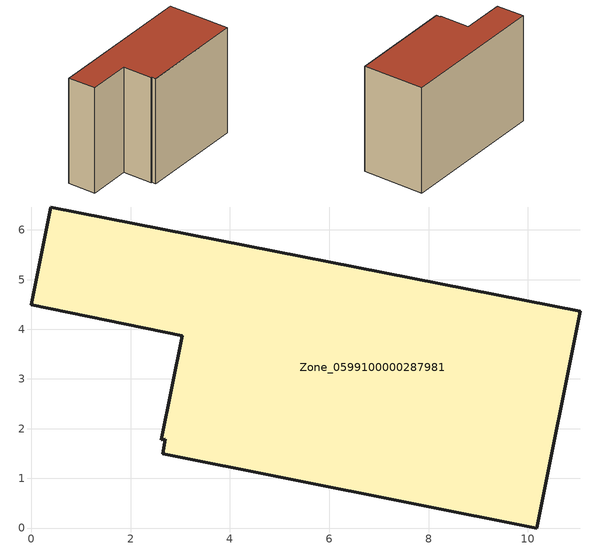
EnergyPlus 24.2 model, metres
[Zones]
Zone_0599100000287981
 floor ground (C_G): 2.62,1.78 3.04,3.87 0,4.49 0.39,6.46 11.05,4.36 10.18,0 2.65,1.49 2.7,1.78 z0
 wall outside (C_F): 11.05,4.36 0.39,6.46 0,4.49 3.04,3.87 2.62,1.78 2.7,1.78 2.65,1.49 10.18,0 11.05,4.36 z0:7.72
 roof outside (C_R): 3.04,3.87 2.62,1.78 2.7,1.78 2.65,1.49 10.18,0 11.05,4.36 0.39,6.46 0,4.49 z7.72
[BUILDING]
Pand.0599100000287981: North Axis=0; Terrain=City; Loads Convergence Tolerance Value=0.04; Temperature Convergence Tolerance Value=0.4; Solar Distribution=FullExterior; Maximum Number of Warmup Days=25; Minimum Number of Warmup Days=1
[Site:Location]
Rotterdam.The.Hague.AP_ZH_NLD Design_Conditions: Latitude=51.96; Longitude=4.45; Time Zone=1; Elevation=-4.5
[SITE:GROUNDTEMPERATURE:BUILDINGSURFACE]
18, 18, 18, 18, 18, 18, 18, 18, 18, 18, 18, 18
[MATERIAL] Thermal Absorptance=0.9; Solar Absorptance=0.7; Visible Absorptance=0.7
Name | Roughness | Thickness | Conductivity | Density | Specific Heat
G.TI.1946 | MediumSmooth | 0.15 | 1 | 540 | 1210
F.TI.1946 | Rough | 0.3 | 0.857143 | 1920 | 840
R.TI.1946 | MediumRough | 0.2 | 0.1 | 1500 | 1000
[CONSTRUCTION]
C_G: G.TI.1946
C_F: F.TI.1946
C_R: R.TI.1946
[ZONE]
Zone_0599100000287981: Type=1; Multiplier=1; Ceiling Height=Autocalculate; Volume=Autocalculate; Floor Area=autocalculate; Part of Total Floor Area=Yes
[ZONEINFILTRATION:DESIGNFLOWRATE]
Infil_Zone_0599100000287981: Zone or ZoneList or Space or SpaceList=Zone_0599100000287981; Schedule=AlwaysOn; Design Flow Rate Calculation Method=Flow/Area; Flow Rate per Floor Area=0.003; Constant Term Coefficient=1; Temperature Term Coefficient=0; Velocity Term Coefficient=0; Velocity Squared Term Coefficient=0
[HVACTEMPLATE:ZONE:IDEALLOADSAIRSYSTEM]
Zone_0599100000287981: Maximum Heating Supply Air Temperature=50; Minimum Cooling Supply Air Temperature=13; Maximum Heating Supply Air Humidity Ratio=0.0156; Minimum Cooling Supply Air Humidity Ratio=0.0077; Heating Limit=NoLimit; Cooling Limit=NoLimit; Dehumidification Control Type=ConstantSensibleHeatRatio; Cooling Sensible Heat Ratio=0.7; Dehumidification Setpoint=60; Humidification Control Type=None; Humidification Setpoint=30; Outdoor Air Method=None; Outdoor Air Flow Rate per Person=0.00944; Outdoor Air Flow Rate per Zone Floor Area=0; Outdoor Air Flow Rate per Zone=0; Demand Controlled Ventilation Type=None; Outdoor Air Economizer Type=NoEconomizer; Heat Recovery Type=None; Sensible Heat Recovery Effectiveness=0.7; Latent Heat Recovery Effectiveness=0.65
[ZONECONTROL:THERMOSTAT]
ThermostatControl_Zone_0599100000287981: Zone or ZoneList=Zone_0599100000287981; Control Type Schedule=DualSetpointControlType; Control 1=Thermostat_Zone_0599100000287981; Temperature Difference Between Cutout And Setpoint=0
[THERMOSTATSETPOINT:DUALSETPOINT]
Thermostat_Zone_0599100000287981: Heating Setpoint Temperature Schedule=HeatingSetpoint_Zone_0599100000287981; Cooling Setpoint Temperature Schedule=CoolingSetpoint_Zone_0599100000287981
[SCHEDULE:COMPACT]
HeatingSetpoint_Zone_0599100000287981: Through: 12/31, For: AllDays, Until: 24:00, 21
CoolingSetpoint_Zone_0599100000287981: Through: 12/31, For: AllDays, Until: 24:00, 24
DualSetpointControlType: Through: 12/31, For: AllDays, Until: 24:00, 4
AlwaysOn: Through: 12/31, For: AllDays, Until: 24:00, 1
